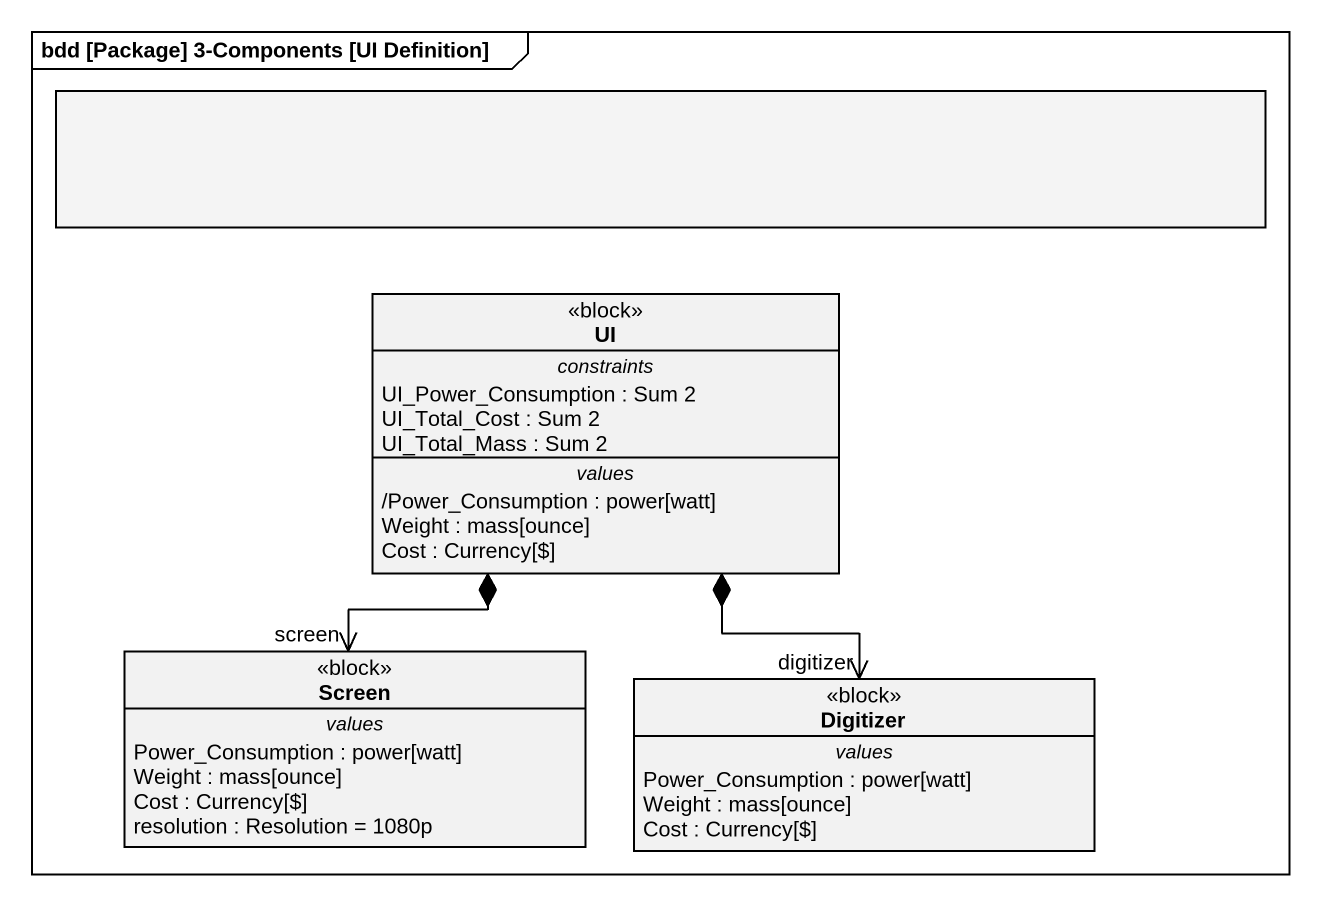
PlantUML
@startuml
mainframe bdd [Package] 3-Components [UI Definition]
allowmixing
hide circle
hide empty members
rectangle " " as rectangle1 #F4F4F4
class UI <<block>> {
  -- constraints --
  UI_Power_Consumption : Sum 2
  UI_Total_Cost : Sum 2
  UI_Total_Mass : Sum 2
  -- values --
  /Power_Consumption : power[watt]
  Weight : mass[ounce]
  Cost : Currency[$]
}
class Screen <<block>> {
  -- values --
  Power_Consumption : power[watt]
  Weight : mass[ounce]
  Cost : Currency[$]
  resolution : Resolution = 1080p
}
class Digitizer <<block>> {
  -- values --
  Power_Consumption : power[watt]
  Weight : mass[ounce]
  Cost : Currency[$]
}
UI *--> "screen" Screen
UI *--> "digitizer" Digitizer
@enduml
